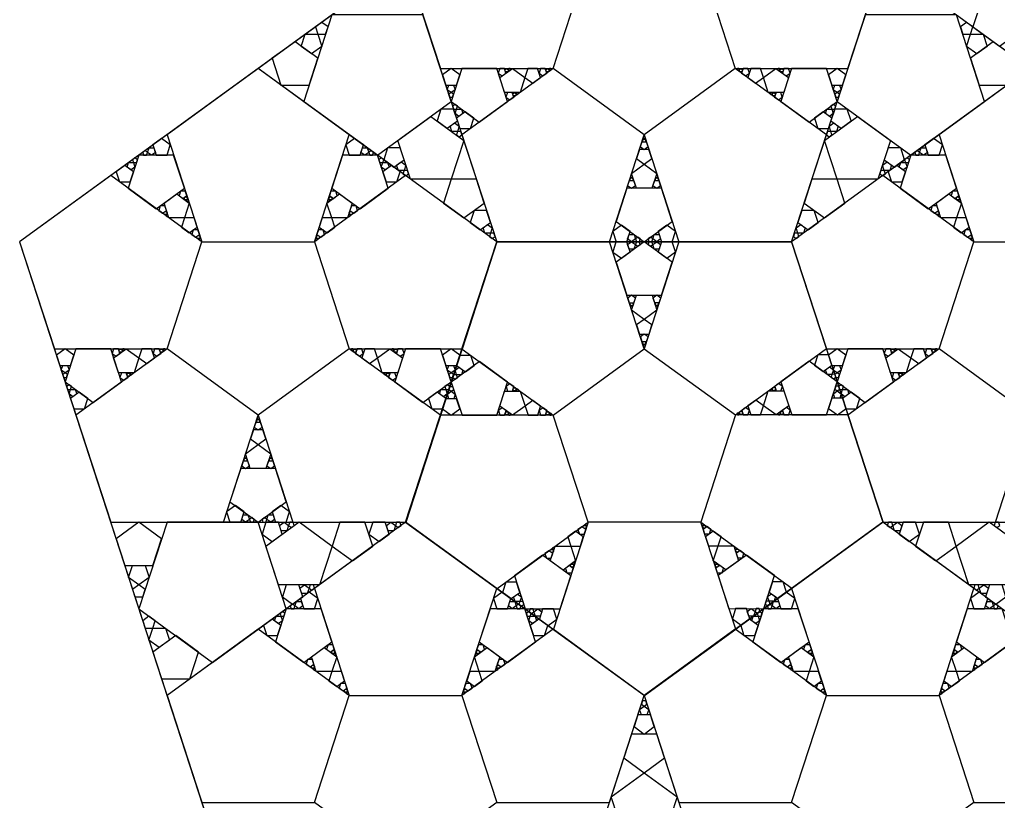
# Model space of a CAD drawing. Header units: inches. Extents: x -578 to 126, y -85 to 118.
# Drawn here: x -378.33 to -356.58, y 14.23 to 31.61 of the extents above; entities that cross this region are included whole.
import ezdxf

# ---------------------------------------------------------------- set-up
doc = ezdxf.new("R2010")
doc.units = ezdxf.units.IN
doc.header["$MEASUREMENT"] = 0
doc.layers.add('drawing', color=7, linetype='Continuous')

msp = doc.modelspace()

# ---------------------------------------------------------------- linework, layer by layer
for points in [[(-364.452, 29.048), (-366.477, 30.519), (-365.704, 32.899), (-363.201, 32.899), (-362.428, 30.519)], [(-371.004, 24.288), (-373.028, 22.817), (-375.053, 24.288), (-374.279, 26.668), (-371.777, 26.668)], [(-361.177, 26.668), (-359.152, 20.437), (-364.452, 16.587), (-369.752, 20.437), (-367.728, 26.668)], [(-357.901, 24.288), (-357.128, 26.668), (-354.626, 26.668), (-353.852, 24.288), (-355.877, 22.817)], [(-364.451, 24.29), (-362.424, 22.821), (-363.195, 20.44), (-365.698, 20.437), (-366.473, 22.817)], [(-368.501, 16.587), (-367.728, 14.207), (-369.752, 12.736), (-371.777, 14.207), (-371.004, 16.587)], [(-360.404, 16.587), (-357.901, 16.587), (-357.128, 14.207), (-359.152, 12.736), (-361.177, 14.207)]]:
    msp.add_lwpolyline(points, close=True)
at = {"layer": 'drawing'}
for points in [[(-283.222, 95.766), (-378.328, 26.668), (-342.001, -85.135), (-224.444, -85.135), (-188.117, 26.668)], [(-305.674, 26.668), (-342.001, 53.061), (-378.328, 26.668), (-364.452, -16.037), (-319.55, -16.037)], [(-305.674, 26.668), (-342.001, 53.061), (-378.328, 26.668), (-364.452, -16.037), (-319.549, -16.037)], [(-350.577, 26.668), (-364.452, 36.749), (-378.328, 26.668), (-373.028, 10.356), (-355.877, 10.356)], [(-364.452, 36.749), (-378.328, 26.668), (-373.028, 10.356), (-355.877, 10.356), (-350.577, 26.668)], [(-361.177, 26.668), (-359.152, 32.899), (-364.452, 36.749), (-369.752, 32.899), (-367.728, 26.668)], [(-361.177, 26.668), (-359.152, 32.899), (-364.452, 36.749), (-369.752, 32.899), (-367.728, 26.668)], [(-365.704, 32.899), (-367.728, 34.37), (-369.752, 32.899), (-368.979, 30.519), (-366.477, 30.519)], [(-362.428, 30.519), (-359.926, 30.519), (-359.152, 32.899), (-361.177, 34.37), (-363.201, 32.899)], [(-356.194, 32.138), (-356.924, 32.138), (-357.15, 31.444), (-356.559, 31.015), (-355.968, 31.444)], [(-369.366, 31.709), (-371.39, 31.709), (-372.016, 29.783), (-370.378, 28.593), (-368.74, 29.783)], [(-371.755, 31.444), (-371.702, 31.28), (-371.53, 31.28), (-371.476, 31.444), (-371.616, 31.545)], [(-356.889, 29.783), (-357.515, 31.709), (-359.539, 31.709), (-360.165, 29.783), (-358.527, 28.593)], [(-356.889, 29.783), (-357.515, 31.709), (-359.539, 31.709), (-360.165, 29.783), (-358.527, 28.593)], [(-357.375, 31.28), (-357.203, 31.28), (-357.149, 31.444), (-357.289, 31.545), (-357.428, 31.444)], [(-372.715, 30.746), (-372.522, 30.151), (-371.896, 30.151), (-371.703, 30.746), (-372.209, 31.114)], [(-371.983, 31.28), (-371.702, 31.28), (-371.615, 31.012), (-371.842, 30.847), (-372.07, 31.012)], [(-357.29, 31.012), (-357.203, 31.28), (-356.922, 31.28), (-356.835, 31.012), (-357.062, 30.847)], [(-357.008, 30.151), (-356.383, 30.151), (-356.189, 30.746), (-356.696, 31.114), (-357.202, 30.746)], [(-367.728, 26.668), (-373.028, 30.519), (-378.328, 26.668), (-376.304, 20.437), (-369.752, 20.437)], [(-367.728, 26.668), (-373.028, 30.519), (-378.328, 26.668), (-376.304, 20.437), (-369.752, 20.437)], [(-371.777, 26.668), (-371.004, 29.048), (-373.028, 30.519), (-375.053, 29.048), (-374.279, 26.668)], [(-368.547, 30.378), (-368.74, 30.519), (-368.934, 30.378), (-368.86, 30.151), (-368.621, 30.151)], [(-368.501, 30.519), (-368.74, 29.783), (-368.115, 29.329), (-367.489, 29.783), (-367.728, 30.519)], [(-368.501, 30.519), (-368.74, 29.783), (-368.115, 29.329), (-367.489, 29.783), (-367.728, 30.519)], [(-366.477, 30.519), (-368.501, 29.048), (-367.728, 26.668), (-365.226, 26.668), (-364.452, 29.048)], [(-367.662, 30.519), (-367.695, 30.418), (-367.609, 30.355), (-367.523, 30.418), (-367.556, 30.519)], [(-367.381, 30.52), (-367.1, 30.316), (-367.208, 29.986), (-367.555, 29.986), (-367.662, 30.316)], [(-367.508, 30.519), (-367.469, 30.491), (-367.484, 30.445), (-367.532, 30.445), (-367.547, 30.491)], [(-367.46, 30.519), (-367.469, 30.491), (-367.445, 30.474), (-367.422, 30.491), (-367.431, 30.519)], [(-367.034, 30.519), (-367.1, 30.316), (-366.928, 30.191), (-366.756, 30.316), (-366.821, 30.519)], [(-366.756, 30.519), (-366.788, 30.418), (-366.702, 30.355), (-366.616, 30.418), (-366.649, 30.519)], [(-366.601, 30.519), (-366.563, 30.491), (-366.577, 30.445), (-366.625, 30.445), (-366.64, 30.491)], [(-366.554, 30.519), (-366.563, 30.491), (-366.539, 30.474), (-366.515, 30.491), (-366.524, 30.519)], [(-364.452, 29.048), (-363.679, 26.668), (-361.177, 26.668), (-360.404, 29.048), (-362.428, 30.519)], [(-362.366, 30.474), (-362.342, 30.491), (-362.351, 30.519), (-362.38, 30.519), (-362.39, 30.491)], [(-362.327, 30.445), (-362.342, 30.491), (-362.303, 30.519), (-362.265, 30.491), (-362.279, 30.445)], [(-362.202, 30.355), (-362.116, 30.418), (-362.149, 30.519), (-362.256, 30.519), (-362.289, 30.418)], [(-361.977, 30.191), (-361.804, 30.316), (-361.87, 30.519), (-362.083, 30.519), (-362.149, 30.316)], [(-361.697, 29.986), (-361.804, 30.316), (-361.524, 30.52), (-361.243, 30.316), (-361.35, 29.986)], [(-361.459, 30.474), (-361.436, 30.491), (-361.445, 30.519), (-361.474, 30.519), (-361.483, 30.491)], [(-361.421, 30.445), (-361.436, 30.491), (-361.397, 30.519), (-361.358, 30.491), (-361.373, 30.445)], [(-360.79, 29.329), (-360.165, 29.783), (-360.404, 30.519), (-361.177, 30.519), (-361.416, 29.783)], [(-361.296, 30.355), (-361.21, 30.418), (-361.243, 30.519), (-361.349, 30.519), (-361.382, 30.418)], [(-359.152, 20.437), (-352.601, 20.437), (-350.577, 26.668), (-355.877, 30.519), (-361.177, 26.668)], [(-359.152, 20.437), (-352.601, 20.437), (-350.577, 26.668), (-355.877, 30.519), (-361.177, 26.668)], [(-359.971, 30.378), (-360.165, 30.519), (-360.358, 30.378), (-360.284, 30.151), (-360.045, 30.151)], [(-354.626, 26.668), (-353.852, 29.048), (-355.877, 30.519), (-357.901, 29.048), (-357.128, 26.668)], [(-368.653, 30.049), (-368.74, 29.986), (-368.827, 30.049), (-368.794, 30.151), (-368.687, 30.151)], [(-360.078, 30.049), (-360.165, 29.986), (-360.251, 30.049), (-360.218, 30.151), (-360.111, 30.151)], [(-368.687, 29.947), (-368.74, 29.986), (-368.794, 29.947), (-368.773, 29.885), (-368.707, 29.885)], [(-367.489, 29.986), (-367.522, 29.885), (-367.436, 29.822), (-367.35, 29.885), (-367.383, 29.986)], [(-367.335, 29.986), (-367.296, 29.958), (-367.311, 29.913), (-367.359, 29.913), (-367.373, 29.958)], [(-367.287, 29.986), (-367.296, 29.958), (-367.272, 29.941), (-367.249, 29.958), (-367.258, 29.986)], [(-361.632, 29.941), (-361.609, 29.958), (-361.618, 29.986), (-361.647, 29.986), (-361.656, 29.958)], [(-361.594, 29.913), (-361.609, 29.958), (-361.57, 29.986), (-361.531, 29.958), (-361.546, 29.913)], [(-361.469, 29.822), (-361.383, 29.885), (-361.416, 29.986), (-361.522, 29.986), (-361.555, 29.885)], [(-360.111, 29.947), (-360.165, 29.986), (-360.218, 29.947), (-360.197, 29.885), (-360.132, 29.885)], [(-368.687, 29.619), (-368.966, 29.619), (-369.052, 29.354), (-368.826, 29.19), (-368.601, 29.354)], [(-368.687, 29.619), (-368.621, 29.619), (-368.601, 29.682), (-368.654, 29.721), (-368.707, 29.682)], [(-368.654, 29.517), (-368.621, 29.619), (-368.514, 29.619), (-368.481, 29.517), (-368.568, 29.454)], [(-360.391, 29.619), (-360.284, 29.619), (-360.25, 29.517), (-360.337, 29.454), (-360.424, 29.517)], [(-360.304, 29.682), (-360.284, 29.619), (-360.218, 29.619), (-360.197, 29.682), (-360.251, 29.721)], [(-359.853, 29.354), (-359.939, 29.619), (-360.218, 29.619), (-360.304, 29.354), (-360.078, 29.19)], [(-368.456, 28.921), (-368.737, 28.057), (-369.646, 28.057), (-369.927, 28.921), (-369.191, 29.456)], [(-368.547, 29.188), (-368.308, 29.188), (-368.234, 29.416), (-368.427, 29.556), (-368.621, 29.416)], [(-360.671, 29.416), (-360.597, 29.188), (-360.358, 29.188), (-360.284, 29.416), (-360.477, 29.556)], [(-359.259, 28.057), (-360.168, 28.057), (-360.449, 28.921), (-359.713, 29.456), (-358.978, 28.921)], [(-368.562, 29.236), (-368.6, 29.116), (-368.726, 29.116), (-368.764, 29.236), (-368.663, 29.309)], [(-360.179, 29.116), (-360.304, 29.116), (-360.343, 29.236), (-360.242, 29.309), (-360.141, 29.236)], [(-375.053, 28.593), (-374.979, 28.821), (-375.172, 28.961), (-375.365, 28.821), (-375.291, 28.593)], [(-370.884, 28.961), (-371.077, 28.821), (-371.004, 28.593), (-370.765, 28.593), (-370.691, 28.821)], [(-368.524, 29.116), (-368.6, 29.116), (-368.624, 29.043), (-368.562, 28.998), (-368.5, 29.043)], [(-364.491, 28.93), (-364.452, 28.958), (-364.414, 28.93), (-364.428, 28.884), (-364.476, 28.884)], [(-364.476, 28.975), (-364.452, 28.958), (-364.429, 28.975), (-364.438, 29.003), (-364.467, 29.003)], [(-360.281, 29.043), (-360.304, 29.116), (-360.381, 29.116), (-360.405, 29.043), (-360.343, 28.998)], [(-357.901, 28.593), (-357.827, 28.821), (-358.021, 28.961), (-358.214, 28.821), (-358.14, 28.593)], [(-375.399, 28.593), (-375.485, 28.656), (-375.452, 28.758), (-375.345, 28.758), (-375.312, 28.656)], [(-370.604, 28.758), (-370.571, 28.656), (-370.658, 28.593), (-370.744, 28.656), (-370.711, 28.758)], [(-369.874, 28.757), (-370.152, 28.757), (-370.239, 28.492), (-370.013, 28.328), (-369.787, 28.492)], [(-364.625, 28.518), (-364.452, 28.392), (-364.28, 28.518), (-364.346, 28.72), (-364.559, 28.72)], [(-364.539, 28.783), (-364.452, 28.72), (-364.366, 28.783), (-364.399, 28.884), (-364.506, 28.884)], [(-358.666, 28.492), (-358.752, 28.757), (-359.031, 28.757), (-359.117, 28.492), (-358.892, 28.328)], [(-358.247, 28.593), (-358.334, 28.656), (-358.301, 28.758), (-358.194, 28.758), (-358.16, 28.656)], [(-374.905, 28.593), (-375.678, 28.593), (-375.917, 27.858), (-375.291, 27.403), (-374.666, 27.858)], [(-374.905, 28.593), (-375.678, 28.593), (-375.917, 27.858), (-375.291, 27.403), (-374.666, 27.858)], [(-375.818, 28.492), (-375.797, 28.43), (-375.731, 28.43), (-375.711, 28.492), (-375.764, 28.531)], [(-375.506, 28.593), (-375.485, 28.656), (-375.539, 28.695), (-375.592, 28.656), (-375.572, 28.593)], [(-370.139, 27.858), (-370.378, 28.593), (-371.151, 28.593), (-371.39, 27.858), (-370.765, 27.403)], [(-370.517, 28.695), (-370.571, 28.656), (-370.55, 28.593), (-370.485, 28.593), (-370.464, 28.656)], [(-370.325, 28.43), (-370.259, 28.43), (-370.239, 28.492), (-370.292, 28.531), (-370.345, 28.492)], [(-357.753, 28.593), (-358.527, 28.593), (-358.766, 27.858), (-358.14, 27.403), (-357.515, 27.858)], [(-357.753, 28.593), (-358.527, 28.593), (-358.766, 27.858), (-358.14, 27.403), (-357.515, 27.858)], [(-358.666, 28.492), (-358.646, 28.43), (-358.58, 28.43), (-358.56, 28.492), (-358.613, 28.531)], [(-358.354, 28.593), (-358.334, 28.656), (-358.387, 28.695), (-358.441, 28.656), (-358.42, 28.593)], [(-376.184, 28.226), (-376.11, 27.998), (-375.871, 27.998), (-375.798, 28.226), (-375.991, 28.366)], [(-375.905, 28.43), (-375.797, 28.43), (-375.764, 28.327), (-375.851, 28.264), (-375.938, 28.327)], [(-370.292, 28.327), (-370.259, 28.43), (-370.152, 28.43), (-370.118, 28.327), (-370.205, 28.264)], [(-370.185, 27.998), (-369.946, 27.998), (-369.872, 28.226), (-370.065, 28.366), (-370.259, 28.226)], [(-369.748, 28.373), (-369.787, 28.254), (-369.912, 28.254), (-369.951, 28.373), (-369.85, 28.447)], [(-364.733, 28.188), (-364.452, 28.392), (-364.171, 28.188), (-364.279, 27.858), (-364.626, 27.858)], [(-358.993, 28.254), (-359.118, 28.254), (-359.156, 28.373), (-359.055, 28.447), (-358.954, 28.373)], [(-359.033, 28.226), (-358.959, 27.998), (-358.72, 27.998), (-358.646, 28.226), (-358.84, 28.366)], [(-358.753, 28.43), (-358.646, 28.43), (-358.613, 28.327), (-358.699, 28.264), (-358.786, 28.327)], [(-374.279, 26.668), (-376.304, 28.139), (-378.328, 26.668), (-377.555, 24.288), (-375.053, 24.288)], [(-371.004, 24.288), (-368.501, 24.288), (-367.728, 26.668), (-369.752, 28.139), (-371.777, 26.668)], [(-369.71, 28.254), (-369.787, 28.254), (-369.811, 28.181), (-369.749, 28.136), (-369.686, 28.181)], [(-368.179, 28.057), (-368.737, 28.057), (-368.909, 27.526), (-368.458, 27.198), (-368.007, 27.526)], [(-364.771, 28.067), (-364.733, 28.095), (-364.694, 28.067), (-364.709, 28.022), (-364.756, 28.022)], [(-364.756, 28.113), (-364.733, 28.095), (-364.709, 28.113), (-364.718, 28.141), (-364.747, 28.141)], [(-364.211, 28.067), (-364.172, 28.095), (-364.134, 28.067), (-364.148, 28.022), (-364.196, 28.022)], [(-364.196, 28.113), (-364.172, 28.095), (-364.149, 28.113), (-364.158, 28.141), (-364.187, 28.141)], [(-357.128, 26.668), (-359.152, 28.139), (-361.177, 26.668), (-360.404, 24.288), (-357.901, 24.288)], [(-359.996, 27.526), (-360.168, 28.057), (-360.726, 28.057), (-360.898, 27.526), (-360.447, 27.198)], [(-359.094, 28.181), (-359.118, 28.254), (-359.195, 28.254), (-359.218, 28.181), (-359.156, 28.136)], [(-365.078, 27.123), (-364.452, 26.668), (-363.827, 27.123), (-364.066, 27.858), (-364.839, 27.858)], [(-365.078, 27.123), (-364.452, 26.668), (-363.827, 27.123), (-364.066, 27.858), (-364.839, 27.858)], [(-364.819, 27.921), (-364.733, 27.858), (-364.646, 27.921), (-364.679, 28.022), (-364.786, 28.022)], [(-364.258, 27.921), (-364.172, 27.858), (-364.086, 27.921), (-364.119, 28.022), (-364.225, 28.022)], [(-374.557, 27.529), (-374.665, 27.198), (-375.012, 27.198), (-375.119, 27.529), (-374.838, 27.733)], [(-374.646, 27.795), (-374.752, 27.795), (-374.785, 27.694), (-374.699, 27.632), (-374.613, 27.694)], [(-374.598, 27.649), (-374.612, 27.603), (-374.66, 27.603), (-374.675, 27.649), (-374.636, 27.677)], [(-371.044, 27.198), (-371.392, 27.198), (-371.499, 27.529), (-371.218, 27.733), (-370.937, 27.529)], [(-371.396, 27.603), (-371.444, 27.603), (-371.458, 27.649), (-371.42, 27.677), (-371.381, 27.649)], [(-371.271, 27.694), (-371.304, 27.795), (-371.411, 27.795), (-371.444, 27.694), (-371.357, 27.632)], [(-357.406, 27.529), (-357.513, 27.198), (-357.86, 27.198), (-357.968, 27.529), (-357.687, 27.733)], [(-357.494, 27.795), (-357.601, 27.795), (-357.634, 27.694), (-357.547, 27.632), (-357.461, 27.694)], [(-357.446, 27.649), (-357.461, 27.603), (-357.509, 27.603), (-357.524, 27.649), (-357.485, 27.677)], [(-375.099, 27.466), (-375.205, 27.466), (-375.238, 27.365), (-375.152, 27.302), (-375.066, 27.365)], [(-374.583, 27.603), (-374.612, 27.603), (-374.622, 27.575), (-374.598, 27.558), (-374.574, 27.575)], [(-371.435, 27.575), (-371.444, 27.603), (-371.473, 27.603), (-371.482, 27.575), (-371.458, 27.558)], [(-370.818, 27.365), (-370.851, 27.466), (-370.957, 27.466), (-370.99, 27.365), (-370.904, 27.302)], [(-357.947, 27.466), (-358.054, 27.466), (-358.087, 27.365), (-358.001, 27.302), (-357.915, 27.365)], [(-357.432, 27.603), (-357.461, 27.603), (-357.47, 27.575), (-357.446, 27.558), (-357.423, 27.575)], [(-375.051, 27.319), (-375.066, 27.274), (-375.114, 27.274), (-375.128, 27.319), (-375.09, 27.348)], [(-375.036, 27.274), (-375.066, 27.274), (-375.075, 27.246), (-375.051, 27.229), (-375.027, 27.246)], [(-374.452, 27.198), (-374.665, 27.198), (-374.73, 26.996), (-374.558, 26.871), (-374.386, 26.996)], [(-371.326, 26.996), (-371.392, 27.198), (-371.605, 27.198), (-371.67, 26.996), (-371.498, 26.871)], [(-370.981, 27.246), (-370.99, 27.274), (-371.02, 27.274), (-371.029, 27.246), (-371.005, 27.229)], [(-370.943, 27.274), (-370.99, 27.274), (-371.005, 27.319), (-370.967, 27.348), (-370.928, 27.319)], [(-367.954, 27.362), (-368.232, 27.362), (-368.318, 27.097), (-368.093, 26.933), (-367.867, 27.097)], [(-360.586, 27.097), (-360.673, 27.362), (-360.951, 27.362), (-361.037, 27.097), (-360.812, 26.933)], [(-357.9, 27.319), (-357.914, 27.274), (-357.962, 27.274), (-357.977, 27.319), (-357.938, 27.348)], [(-357.885, 27.274), (-357.914, 27.274), (-357.923, 27.246), (-357.9, 27.229), (-357.876, 27.246)], [(-357.3, 27.198), (-357.513, 27.198), (-357.579, 26.996), (-357.407, 26.871), (-357.234, 26.996)], [(-367.828, 26.978), (-367.867, 26.859), (-367.992, 26.859), (-368.031, 26.978), (-367.93, 27.052)], [(-364.958, 27.036), (-365.152, 26.895), (-365.078, 26.668), (-364.839, 26.668), (-364.765, 26.895)], [(-363.827, 26.668), (-363.753, 26.895), (-363.946, 27.036), (-364.14, 26.895), (-364.066, 26.668)], [(-360.913, 26.859), (-361.038, 26.859), (-361.077, 26.978), (-360.975, 27.052), (-360.874, 26.978)], [(-374.365, 26.933), (-374.472, 26.933), (-374.505, 26.832), (-374.419, 26.769), (-374.332, 26.832)], [(-374.318, 26.787), (-374.332, 26.741), (-374.38, 26.741), (-374.395, 26.787), (-374.356, 26.815)], [(-371.676, 26.741), (-371.724, 26.741), (-371.739, 26.787), (-371.7, 26.815), (-371.661, 26.787)], [(-371.551, 26.832), (-371.584, 26.933), (-371.691, 26.933), (-371.724, 26.832), (-371.638, 26.769)], [(-367.79, 26.859), (-367.867, 26.859), (-367.891, 26.786), (-367.829, 26.741), (-367.766, 26.786)], [(-364.678, 26.833), (-364.645, 26.731), (-364.732, 26.668), (-364.819, 26.731), (-364.786, 26.833)], [(-364.592, 26.769), (-364.645, 26.731), (-364.625, 26.668), (-364.559, 26.668), (-364.539, 26.731)], [(-364.28, 26.668), (-364.26, 26.731), (-364.313, 26.769), (-364.366, 26.731), (-364.346, 26.668)], [(-364.173, 26.668), (-364.26, 26.731), (-364.227, 26.833), (-364.119, 26.833), (-364.086, 26.731)], [(-361.014, 26.786), (-361.038, 26.859), (-361.115, 26.859), (-361.138, 26.786), (-361.076, 26.741)], [(-357.214, 26.933), (-357.32, 26.933), (-357.353, 26.832), (-357.267, 26.769), (-357.181, 26.832)], [(-357.166, 26.787), (-357.181, 26.741), (-357.229, 26.741), (-357.244, 26.787), (-357.205, 26.815)], [(-374.303, 26.741), (-374.332, 26.741), (-374.341, 26.713), (-374.318, 26.696), (-374.294, 26.713)], [(-371.715, 26.713), (-371.724, 26.741), (-371.753, 26.741), (-371.762, 26.713), (-371.739, 26.696)], [(-367.729, 26.666), (-369.746, 20.433), (-364.442, 16.588), (-359.146, 20.444), (-361.177, 26.673)], [(-364.451, 24.29), (-365.226, 26.669), (-367.729, 26.666), (-368.499, 24.285), (-366.473, 22.817)], [(-365.079, 26.669), (-365.152, 26.441), (-364.959, 26.301), (-364.766, 26.442), (-364.84, 26.669)], [(-363.827, 26.216), (-364.453, 26.669), (-365.078, 26.214), (-364.838, 25.479), (-364.065, 25.48)], [(-363.827, 26.216), (-364.453, 26.669), (-365.078, 26.214), (-364.838, 25.479), (-364.065, 25.48)], [(-364.733, 26.67), (-364.646, 26.607), (-364.679, 26.505), (-364.786, 26.504), (-364.819, 26.606)], [(-364.625, 26.669), (-364.646, 26.607), (-364.592, 26.568), (-364.539, 26.607), (-364.56, 26.669)], [(-362.424, 22.821), (-360.402, 24.294), (-361.177, 26.673), (-363.68, 26.67), (-364.451, 24.29)], [(-364.314, 26.568), (-364.26, 26.607), (-364.281, 26.67), (-364.347, 26.67), (-364.367, 26.607)], [(-364.227, 26.505), (-364.26, 26.607), (-364.174, 26.67), (-364.087, 26.607), (-364.12, 26.505)], [(-363.947, 26.302), (-363.753, 26.443), (-363.827, 26.67), (-364.066, 26.67), (-364.14, 26.442)], [(-357.152, 26.741), (-357.181, 26.741), (-357.19, 26.713), (-357.166, 26.696), (-357.143, 26.713)], [(-364.646, 25.417), (-364.732, 25.479), (-364.818, 25.416), (-364.785, 25.315), (-364.679, 25.315)], [(-364.17, 25.15), (-364.451, 24.945), (-364.732, 25.149), (-364.625, 25.479), (-364.278, 25.48)], [(-364.085, 25.417), (-364.172, 25.48), (-364.258, 25.417), (-364.225, 25.316), (-364.118, 25.316)], [(-364.693, 25.27), (-364.732, 25.242), (-364.77, 25.27), (-364.756, 25.315), (-364.708, 25.315)], [(-364.708, 25.224), (-364.732, 25.242), (-364.755, 25.224), (-364.746, 25.197), (-364.717, 25.197)], [(-364.133, 25.27), (-364.171, 25.242), (-364.21, 25.27), (-364.195, 25.316), (-364.148, 25.316)], [(-364.148, 25.225), (-364.171, 25.242), (-364.195, 25.225), (-364.186, 25.197), (-364.157, 25.197)], [(-364.279, 24.82), (-364.451, 24.945), (-364.623, 24.82), (-364.557, 24.617), (-364.344, 24.617)], [(-364.365, 24.555), (-364.451, 24.617), (-364.537, 24.555), (-364.504, 24.453), (-364.397, 24.453)], [(-364.412, 24.408), (-364.451, 24.38), (-364.489, 24.408), (-364.475, 24.453), (-364.427, 24.453)], [(-364.427, 24.363), (-364.451, 24.38), (-364.474, 24.363), (-364.465, 24.335), (-364.436, 24.335)], [(-377.123, 24.148), (-377.316, 24.288), (-377.509, 24.148), (-377.435, 23.92), (-377.196, 23.92)], [(-377.077, 24.288), (-377.316, 23.553), (-376.69, 23.098), (-376.065, 23.553), (-376.304, 24.288)], [(-377.077, 24.288), (-377.316, 23.553), (-376.69, 23.098), (-376.065, 23.553), (-376.304, 24.288)], [(-375.053, 24.288), (-377.077, 22.817), (-376.304, 20.437), (-373.801, 20.437), (-373.028, 22.817)], [(-376.238, 24.288), (-376.271, 24.187), (-376.185, 24.124), (-376.098, 24.187), (-376.131, 24.288)], [(-375.957, 24.29), (-375.676, 24.086), (-375.783, 23.755), (-376.131, 23.755), (-376.238, 24.086)], [(-376.084, 24.288), (-376.045, 24.26), (-376.06, 24.215), (-376.108, 24.215), (-376.122, 24.26)], [(-376.036, 24.288), (-376.045, 24.26), (-376.021, 24.243), (-375.997, 24.26), (-376.007, 24.288)], [(-375.61, 24.288), (-375.676, 24.086), (-375.504, 23.96), (-375.331, 24.086), (-375.397, 24.288)], [(-375.331, 24.288), (-375.364, 24.187), (-375.278, 24.124), (-375.192, 24.187), (-375.225, 24.288)], [(-375.177, 24.288), (-375.138, 24.26), (-375.153, 24.215), (-375.201, 24.215), (-375.216, 24.26)], [(-375.129, 24.288), (-375.138, 24.26), (-375.115, 24.243), (-375.091, 24.26), (-375.1, 24.288)], [(-373.028, 22.817), (-372.255, 20.437), (-369.752, 20.437), (-368.979, 22.817), (-371.004, 24.288)], [(-370.942, 24.243), (-370.918, 24.26), (-370.927, 24.288), (-370.956, 24.288), (-370.965, 24.26)], [(-370.903, 24.215), (-370.918, 24.26), (-370.879, 24.288), (-370.84, 24.26), (-370.855, 24.215)], [(-370.778, 24.124), (-370.692, 24.187), (-370.725, 24.288), (-370.831, 24.288), (-370.864, 24.187)], [(-370.553, 23.96), (-370.38, 24.086), (-370.446, 24.288), (-370.659, 24.288), (-370.725, 24.086)], [(-370.273, 23.755), (-370.38, 24.086), (-370.099, 24.29), (-369.818, 24.086), (-369.926, 23.755)], [(-370.035, 24.243), (-370.011, 24.26), (-370.02, 24.288), (-370.05, 24.288), (-370.059, 24.26)], [(-369.996, 24.215), (-370.011, 24.26), (-369.973, 24.288), (-369.934, 24.26), (-369.949, 24.215)], [(-369.366, 23.098), (-368.74, 23.553), (-368.979, 24.288), (-369.752, 24.288), (-369.991, 23.553)], [(-369.366, 23.098), (-368.74, 23.553), (-368.979, 24.288), (-369.752, 24.288), (-369.991, 23.553)], [(-369.872, 24.124), (-369.785, 24.187), (-369.818, 24.288), (-369.925, 24.288), (-369.958, 24.187)], [(-368.547, 24.148), (-368.74, 24.288), (-368.934, 24.148), (-368.86, 23.92), (-368.621, 23.92)], [(-368.232, 23.918), (-368.306, 24.145), (-368.545, 24.145), (-368.619, 23.917), (-368.425, 23.777)], [(-360.356, 24.153), (-360.595, 24.153), (-360.668, 23.926), (-360.475, 23.786), (-360.282, 23.926)], [(-359.971, 24.148), (-360.165, 24.288), (-360.358, 24.148), (-360.284, 23.92), (-360.045, 23.92)], [(-359.926, 24.288), (-360.165, 23.553), (-359.539, 23.098), (-358.913, 23.553), (-359.152, 24.288)], [(-359.926, 24.288), (-360.165, 23.553), (-359.539, 23.098), (-358.913, 23.553), (-359.152, 24.288)], [(-357.901, 24.288), (-359.926, 22.817), (-359.152, 20.437), (-356.65, 20.437), (-355.877, 22.817)], [(-359.087, 24.288), (-359.119, 24.187), (-359.033, 24.124), (-358.947, 24.187), (-358.98, 24.288)], [(-358.806, 24.29), (-358.525, 24.086), (-358.632, 23.755), (-358.979, 23.755), (-359.087, 24.086)], [(-358.932, 24.288), (-358.894, 24.26), (-358.908, 24.215), (-358.956, 24.215), (-358.971, 24.26)], [(-358.884, 24.288), (-358.894, 24.26), (-358.87, 24.243), (-358.846, 24.26), (-358.855, 24.288)], [(-358.459, 24.288), (-358.525, 24.086), (-358.352, 23.96), (-358.18, 24.086), (-358.246, 24.288)], [(-358.18, 24.288), (-358.213, 24.187), (-358.127, 24.124), (-358.041, 24.187), (-358.073, 24.288)], [(-358.026, 24.288), (-357.987, 24.26), (-358.002, 24.215), (-358.05, 24.215), (-358.064, 24.26)], [(-357.978, 24.288), (-357.987, 24.26), (-357.963, 24.243), (-357.94, 24.26), (-357.949, 24.288)], [(-368.112, 24.005), (-368.738, 23.55), (-368.498, 22.814), (-367.725, 22.815), (-367.486, 23.551)], [(-360.4, 22.823), (-360.162, 23.559), (-360.788, 24.013), (-361.413, 23.557), (-361.173, 22.822)], [(-360.4, 22.823), (-360.162, 23.559), (-360.788, 24.013), (-361.413, 23.557), (-361.173, 22.822)], [(-377.229, 23.818), (-377.316, 23.755), (-377.403, 23.818), (-377.37, 23.92), (-377.262, 23.92)], [(-377.263, 23.717), (-377.316, 23.755), (-377.369, 23.717), (-377.349, 23.654), (-377.283, 23.654)], [(-376.065, 23.755), (-376.098, 23.654), (-376.012, 23.591), (-375.925, 23.654), (-375.958, 23.755)], [(-375.91, 23.756), (-375.872, 23.727), (-375.887, 23.682), (-375.934, 23.682), (-375.949, 23.727)], [(-375.863, 23.755), (-375.872, 23.727), (-375.848, 23.71), (-375.824, 23.727), (-375.833, 23.755)], [(-370.208, 23.71), (-370.184, 23.727), (-370.193, 23.755), (-370.223, 23.755), (-370.232, 23.727)], [(-370.17, 23.682), (-370.184, 23.727), (-370.146, 23.756), (-370.107, 23.727), (-370.122, 23.682)], [(-370.045, 23.591), (-369.958, 23.654), (-369.991, 23.755), (-370.098, 23.755), (-370.131, 23.654)], [(-368.653, 23.818), (-368.74, 23.755), (-368.827, 23.818), (-368.794, 23.92), (-368.687, 23.92)], [(-368.687, 23.717), (-368.74, 23.755), (-368.793, 23.717), (-368.773, 23.654), (-368.707, 23.654)], [(-368.598, 23.651), (-368.619, 23.714), (-368.685, 23.713), (-368.705, 23.651), (-368.652, 23.612)], [(-368.511, 23.714), (-368.619, 23.714), (-368.652, 23.816), (-368.565, 23.879), (-368.478, 23.816)], [(-360.248, 23.825), (-360.281, 23.722), (-360.388, 23.722), (-360.422, 23.824), (-360.335, 23.888)], [(-360.215, 23.723), (-360.281, 23.722), (-360.301, 23.66), (-360.248, 23.621), (-360.195, 23.66)], [(-360.078, 23.818), (-360.165, 23.755), (-360.251, 23.818), (-360.218, 23.92), (-360.111, 23.92)], [(-360.111, 23.717), (-360.165, 23.755), (-360.218, 23.717), (-360.197, 23.654), (-360.132, 23.654)], [(-358.913, 23.755), (-358.946, 23.654), (-358.86, 23.591), (-358.774, 23.654), (-358.807, 23.755)], [(-358.759, 23.756), (-358.72, 23.727), (-358.735, 23.682), (-358.783, 23.682), (-358.798, 23.727)], [(-358.711, 23.755), (-358.72, 23.727), (-358.697, 23.71), (-358.673, 23.727), (-358.682, 23.755)], [(-377.263, 23.389), (-377.197, 23.389), (-377.177, 23.451), (-377.23, 23.49), (-377.283, 23.451)], [(-368.88, 23.451), (-368.859, 23.389), (-368.793, 23.389), (-368.773, 23.451), (-368.826, 23.49)], [(-367.433, 23.512), (-367.519, 23.45), (-367.486, 23.348), (-367.38, 23.348), (-367.347, 23.45)], [(-361.413, 23.355), (-361.38, 23.456), (-361.466, 23.519), (-361.552, 23.456), (-361.519, 23.355)], [(-360.111, 23.389), (-360.045, 23.389), (-360.025, 23.451), (-360.078, 23.49), (-360.132, 23.451)], [(-377.23, 23.287), (-377.197, 23.389), (-377.09, 23.389), (-377.056, 23.287), (-377.143, 23.224)], [(-377.123, 22.958), (-376.884, 22.958), (-376.81, 23.185), (-377.003, 23.326), (-377.196, 23.185)], [(-369.246, 23.185), (-369.172, 22.958), (-368.934, 22.958), (-368.86, 23.185), (-369.053, 23.326)], [(-368.967, 23.389), (-368.859, 23.389), (-368.826, 23.287), (-368.913, 23.224), (-369, 23.287)], [(-368.824, 23.284), (-368.737, 23.347), (-368.65, 23.284), (-368.684, 23.182), (-368.791, 23.182)], [(-368.791, 23.386), (-368.737, 23.347), (-368.684, 23.386), (-368.705, 23.448), (-368.77, 23.448)], [(-367.205, 23.349), (-367.097, 23.018), (-367.378, 22.814), (-367.659, 23.018), (-367.552, 23.348)], [(-367.308, 23.422), (-367.293, 23.376), (-367.332, 23.348), (-367.371, 23.376), (-367.356, 23.422)], [(-367.27, 23.394), (-367.293, 23.376), (-367.284, 23.349), (-367.255, 23.349), (-367.246, 23.376)], [(-361.52, 22.82), (-361.801, 23.024), (-361.694, 23.354), (-361.347, 23.355), (-361.239, 23.025)], [(-361.615, 23.355), (-361.606, 23.382), (-361.63, 23.4), (-361.653, 23.382), (-361.644, 23.355)], [(-361.567, 23.354), (-361.606, 23.382), (-361.591, 23.428), (-361.543, 23.428), (-361.528, 23.383)], [(-360.248, 23.293), (-360.162, 23.356), (-360.075, 23.293), (-360.108, 23.191), (-360.215, 23.191)], [(-360.215, 23.395), (-360.162, 23.356), (-360.108, 23.395), (-360.129, 23.457), (-360.195, 23.457)], [(-360.079, 23.287), (-360.045, 23.389), (-359.938, 23.389), (-359.905, 23.287), (-359.992, 23.224)], [(-359.971, 22.958), (-359.732, 22.958), (-359.658, 23.185), (-359.852, 23.326), (-360.045, 23.185)], [(-368.93, 22.954), (-368.737, 22.814), (-368.544, 22.955), (-368.618, 23.182), (-368.857, 23.182)], [(-366.925, 23.144), (-367.097, 23.018), (-367.031, 22.816), (-366.818, 22.816), (-366.752, 23.019)], [(-361.867, 22.821), (-361.801, 23.024), (-361.974, 23.149), (-362.146, 23.024), (-362.08, 22.821)], [(-360.355, 22.964), (-360.161, 22.823), (-359.968, 22.964), (-360.042, 23.191), (-360.281, 23.191)], [(-367.606, 22.979), (-367.692, 22.917), (-367.659, 22.815), (-367.552, 22.815), (-367.519, 22.917)], [(-367.481, 22.889), (-367.466, 22.843), (-367.504, 22.815), (-367.543, 22.843), (-367.528, 22.889)], [(-367.442, 22.861), (-367.466, 22.843), (-367.457, 22.815), (-367.427, 22.815), (-367.418, 22.843)], [(-366.699, 22.98), (-366.785, 22.917), (-366.752, 22.816), (-366.646, 22.816), (-366.613, 22.918)], [(-366.574, 22.89), (-366.559, 22.844), (-366.598, 22.816), (-366.637, 22.844), (-366.622, 22.89)], [(-366.536, 22.862), (-366.559, 22.844), (-366.55, 22.816), (-366.521, 22.816), (-366.512, 22.844)], [(-362.348, 22.821), (-362.339, 22.849), (-362.362, 22.866), (-362.386, 22.849), (-362.377, 22.821)], [(-362.3, 22.821), (-362.339, 22.849), (-362.324, 22.894), (-362.276, 22.894), (-362.261, 22.849)], [(-362.146, 22.821), (-362.113, 22.922), (-362.199, 22.985), (-362.285, 22.922), (-362.252, 22.821)], [(-361.441, 22.822), (-361.432, 22.85), (-361.456, 22.867), (-361.48, 22.85), (-361.471, 22.822)], [(-361.393, 22.822), (-361.432, 22.85), (-361.417, 22.895), (-361.37, 22.895), (-361.355, 22.85)], [(-361.239, 22.822), (-361.206, 22.923), (-361.293, 22.986), (-361.379, 22.923), (-361.346, 22.822)], [(-373.114, 22.552), (-373.028, 22.49), (-372.942, 22.552), (-372.975, 22.653), (-373.081, 22.653)], [(-373.067, 22.699), (-373.028, 22.727), (-372.989, 22.699), (-373.004, 22.653), (-373.052, 22.653)], [(-373.052, 22.744), (-373.028, 22.727), (-373.004, 22.744), (-373.013, 22.772), (-373.043, 22.772)], [(-366.473, 22.817), (-368.976, 22.814), (-369.746, 20.433), (-367.72, 18.964), (-365.698, 20.437)], [(-363.195, 20.44), (-361.169, 18.971), (-359.146, 20.444), (-359.922, 22.824), (-362.424, 22.821)], [(-373.2, 22.287), (-373.028, 22.162), (-372.856, 22.287), (-372.922, 22.49), (-373.135, 22.49)], [(-373.309, 21.958), (-373.028, 22.162), (-372.747, 21.958), (-372.854, 21.627), (-373.202, 21.627)], [(-373.394, 21.69), (-373.308, 21.627), (-373.222, 21.69), (-373.255, 21.791), (-373.361, 21.791)], [(-373.347, 21.837), (-373.308, 21.865), (-373.27, 21.837), (-373.284, 21.791), (-373.332, 21.791)], [(-373.332, 21.882), (-373.308, 21.865), (-373.284, 21.882), (-373.294, 21.91), (-373.323, 21.91)], [(-372.834, 21.69), (-372.748, 21.627), (-372.662, 21.69), (-372.695, 21.791), (-372.801, 21.791)], [(-372.787, 21.837), (-372.748, 21.865), (-372.709, 21.837), (-372.724, 21.791), (-372.772, 21.791)], [(-372.772, 21.882), (-372.748, 21.865), (-372.724, 21.882), (-372.733, 21.91), (-372.763, 21.91)], [(-373.654, 20.892), (-373.028, 20.437), (-372.403, 20.892), (-372.641, 21.627), (-373.415, 21.627)], [(-373.654, 20.892), (-373.028, 20.437), (-372.403, 20.892), (-372.641, 21.627), (-373.415, 21.627)], [(-373.534, 20.805), (-373.728, 20.665), (-373.654, 20.437), (-373.415, 20.437), (-373.341, 20.665)], [(-372.403, 20.437), (-372.329, 20.665), (-372.522, 20.805), (-372.715, 20.665), (-372.641, 20.437)], [(-373.254, 20.602), (-373.221, 20.5), (-373.308, 20.437), (-373.394, 20.5), (-373.361, 20.602)], [(-373.167, 20.539), (-373.221, 20.5), (-373.2, 20.437), (-373.135, 20.437), (-373.114, 20.5)], [(-372.856, 20.437), (-372.835, 20.5), (-372.889, 20.539), (-372.942, 20.5), (-372.922, 20.437)], [(-372.12, 20.442), (-371.385, 19.907), (-371.666, 19.042), (-372.575, 19.042), (-372.856, 19.907)], [(-372.749, 20.437), (-372.835, 20.5), (-372.802, 20.602), (-372.695, 20.602), (-372.662, 20.5)], [(-357.239, 19.042), (-357.52, 19.907), (-356.785, 20.442), (-356.049, 19.907), (-356.33, 19.042)], [(-375.172, 20.07), (-375.678, 20.437), (-376.184, 20.07), (-375.991, 19.475), (-375.365, 19.475)], [(-375.053, 20.437), (-375.678, 18.512), (-374.04, 17.322), (-372.403, 18.512), (-373.028, 20.437)], [(-375.053, 20.437), (-375.678, 18.512), (-374.04, 17.322), (-372.403, 18.512), (-373.028, 20.437)], [(-369.752, 20.437), (-375.053, 16.587), (-373.028, 10.356), (-366.477, 10.356), (-364.452, 16.587)], [(-369.752, 20.437), (-375.053, 16.587), (-373.028, 10.356), (-366.477, 10.356), (-364.452, 16.587)], [(-372.856, 20.437), (-372.942, 20.172), (-372.716, 20.008), (-372.491, 20.172), (-372.577, 20.437)], [(-372.452, 20.438), (-372.351, 20.364), (-372.389, 20.245), (-372.515, 20.245), (-372.553, 20.364)], [(-372.327, 20.437), (-372.351, 20.364), (-372.288, 20.319), (-372.226, 20.364), (-372.25, 20.437)], [(-368.501, 16.587), (-367.728, 18.967), (-369.752, 20.437), (-371.777, 18.967), (-371.004, 16.587)], [(-371.212, 20.438), (-371.385, 19.907), (-370.933, 19.579), (-370.482, 19.907), (-370.655, 20.438)], [(-370.482, 20.437), (-370.568, 20.172), (-370.343, 20.009), (-370.117, 20.172), (-370.203, 20.437)], [(-370.078, 20.438), (-369.977, 20.364), (-370.016, 20.245), (-370.141, 20.245), (-370.18, 20.364)], [(-369.953, 20.437), (-369.977, 20.364), (-369.915, 20.319), (-369.853, 20.364), (-369.877, 20.437)], [(-365.698, 20.437), (-366.468, 18.057), (-364.442, 16.588), (-362.419, 18.061), (-363.195, 20.44)], [(-366.148, 20.109), (-366.082, 19.907), (-365.869, 19.907), (-365.804, 20.11), (-365.976, 20.235)], [(-365.923, 20.273), (-365.89, 20.172), (-365.783, 20.172), (-365.751, 20.274), (-365.837, 20.336)], [(-365.798, 20.364), (-365.751, 20.364), (-365.736, 20.319), (-365.774, 20.291), (-365.813, 20.319)], [(-365.76, 20.392), (-365.751, 20.364), (-365.721, 20.364), (-365.712, 20.392), (-365.736, 20.41)], [(-364.452, 16.587), (-362.428, 10.356), (-355.877, 10.356), (-353.852, 16.587), (-359.152, 20.437)], [(-364.452, 16.587), (-362.428, 10.356), (-355.877, 10.356), (-353.852, 16.587), (-359.152, 20.437)], [(-363.171, 20.367), (-363.142, 20.367), (-363.133, 20.395), (-363.157, 20.412), (-363.181, 20.395)], [(-363.157, 20.322), (-363.142, 20.367), (-363.094, 20.367), (-363.079, 20.322), (-363.118, 20.294)], [(-363.109, 20.175), (-363.002, 20.175), (-362.97, 20.277), (-363.056, 20.339), (-363.142, 20.276)], [(-363.022, 19.91), (-362.809, 19.91), (-362.744, 20.113), (-362.916, 20.238), (-363.088, 20.113)], [(-357.901, 16.587), (-357.128, 18.967), (-359.152, 20.437), (-361.177, 18.967), (-360.404, 16.587)], [(-358.99, 20.319), (-358.928, 20.364), (-358.951, 20.437), (-359.028, 20.437), (-359.052, 20.364)], [(-358.889, 20.245), (-358.928, 20.364), (-358.826, 20.438), (-358.725, 20.364), (-358.764, 20.245)], [(-358.562, 20.009), (-358.336, 20.172), (-358.423, 20.437), (-358.701, 20.437), (-358.787, 20.172)], [(-357.971, 19.579), (-357.52, 19.907), (-357.692, 20.438), (-358.25, 20.438), (-358.423, 19.907)], [(-356.616, 20.319), (-356.554, 20.364), (-356.578, 20.437), (-356.655, 20.437), (-356.678, 20.364)], [(-366.656, 19.74), (-366.623, 19.638), (-366.516, 19.639), (-366.483, 19.74), (-366.57, 19.802)], [(-366.531, 19.831), (-366.483, 19.831), (-366.469, 19.785), (-366.507, 19.757), (-366.546, 19.785)], [(-366.43, 19.906), (-366.082, 19.907), (-365.975, 19.577), (-366.255, 19.372), (-366.537, 19.576)], [(-366.493, 19.859), (-366.483, 19.831), (-366.454, 19.831), (-366.445, 19.859), (-366.469, 19.876)], [(-362.916, 19.58), (-362.809, 19.91), (-362.462, 19.911), (-362.354, 19.58), (-362.635, 19.376)], [(-362.437, 19.835), (-362.408, 19.835), (-362.399, 19.863), (-362.423, 19.88), (-362.447, 19.863)], [(-362.423, 19.79), (-362.408, 19.835), (-362.36, 19.835), (-362.345, 19.79), (-362.384, 19.762)], [(-362.375, 19.643), (-362.268, 19.643), (-362.236, 19.744), (-362.322, 19.807), (-362.408, 19.744)], [(-367.334, 19.246), (-367.094, 18.511), (-366.321, 18.511), (-366.083, 19.247), (-366.709, 19.701)], [(-367.334, 19.246), (-367.094, 18.511), (-366.321, 18.511), (-366.083, 19.247), (-366.709, 19.701)], [(-362.568, 18.515), (-361.794, 18.516), (-361.556, 19.252), (-362.182, 19.706), (-362.807, 19.251)], [(-362.568, 18.515), (-361.794, 18.516), (-361.556, 19.252), (-362.182, 19.706), (-362.807, 19.251)], [(-375.451, 19.208), (-375.678, 19.042), (-375.905, 19.208), (-375.819, 19.475), (-375.538, 19.475)], [(-366.202, 19.411), (-366.169, 19.31), (-366.063, 19.31), (-366.03, 19.411), (-366.116, 19.474)], [(-366.078, 19.502), (-366.03, 19.502), (-366.015, 19.456), (-366.054, 19.428), (-366.092, 19.456)], [(-366.039, 19.53), (-366.03, 19.502), (-366, 19.502), (-365.991, 19.53), (-366.015, 19.547)], [(-362.89, 19.505), (-362.861, 19.505), (-362.852, 19.533), (-362.876, 19.55), (-362.899, 19.533)], [(-362.876, 19.46), (-362.861, 19.505), (-362.813, 19.505), (-362.798, 19.46), (-362.837, 19.432)], [(-362.828, 19.313), (-362.721, 19.313), (-362.688, 19.415), (-362.775, 19.477), (-362.861, 19.414)], [(-375.539, 18.941), (-375.678, 19.042), (-375.818, 18.941), (-375.764, 18.777), (-375.592, 18.777)], [(-372.403, 19.042), (-372.489, 18.777), (-372.263, 18.613), (-372.038, 18.777), (-372.124, 19.042)], [(-371.999, 19.043), (-371.897, 18.969), (-371.936, 18.85), (-372.061, 18.85), (-372.1, 18.969)], [(-371.874, 19.042), (-371.897, 18.969), (-371.835, 18.924), (-371.773, 18.969), (-371.797, 19.042)], [(-367.288, 19.105), (-367.527, 19.105), (-367.601, 18.878), (-367.407, 18.738), (-367.214, 18.878)], [(-361.289, 18.885), (-361.363, 19.112), (-361.602, 19.111), (-361.675, 18.884), (-361.482, 18.744)], [(-357.07, 18.924), (-357.007, 18.969), (-357.031, 19.042), (-357.108, 19.042), (-357.132, 18.969)], [(-356.969, 18.85), (-357.007, 18.969), (-356.906, 19.043), (-356.805, 18.969), (-356.844, 18.85)], [(-356.642, 18.613), (-356.416, 18.777), (-356.502, 19.042), (-356.781, 19.042), (-356.867, 18.777)], [(-371.777, 18.512), (-371.703, 18.739), (-371.896, 18.88), (-372.09, 18.739), (-372.016, 18.512)], [(-367.609, 18.88), (-367.802, 18.739), (-367.728, 18.512), (-367.489, 18.512), (-367.415, 18.739)], [(-367.181, 18.776), (-367.214, 18.674), (-367.321, 18.674), (-367.354, 18.776), (-367.267, 18.839)], [(-361.568, 18.68), (-361.675, 18.68), (-361.709, 18.782), (-361.622, 18.845), (-361.535, 18.783)], [(-361.177, 18.512), (-361.103, 18.739), (-361.296, 18.88), (-361.49, 18.739), (-361.416, 18.512)], [(-357.008, 18.88), (-357.202, 18.739), (-357.128, 18.512), (-356.889, 18.512), (-356.815, 18.739)], [(-371.629, 18.512), (-372.403, 18.512), (-372.641, 17.777), (-372.016, 17.322), (-371.39, 17.777)], [(-372.23, 18.512), (-372.21, 18.575), (-372.263, 18.613), (-372.316, 18.575), (-372.296, 18.512)], [(-372.123, 18.512), (-372.21, 18.575), (-372.177, 18.677), (-372.069, 18.677), (-372.036, 18.575)], [(-366.863, 17.777), (-367.102, 18.512), (-367.876, 18.512), (-368.115, 17.777), (-367.489, 17.322)], [(-366.863, 17.777), (-367.102, 18.512), (-367.876, 18.512), (-368.115, 17.777), (-367.489, 17.322)], [(-367.328, 18.677), (-367.295, 18.575), (-367.382, 18.512), (-367.469, 18.575), (-367.436, 18.677)], [(-367.242, 18.613), (-367.295, 18.575), (-367.275, 18.512), (-367.209, 18.512), (-367.189, 18.575)], [(-367.148, 18.674), (-367.214, 18.674), (-367.234, 18.612), (-367.181, 18.573), (-367.127, 18.612)], [(-366.955, 18.409), (-366.902, 18.448), (-366.922, 18.511), (-366.988, 18.511), (-367.008, 18.448)], [(-366.868, 18.346), (-366.902, 18.448), (-366.815, 18.511), (-366.728, 18.448), (-366.761, 18.346)], [(-366.588, 18.143), (-366.395, 18.284), (-366.469, 18.511), (-366.708, 18.511), (-366.781, 18.284)], [(-362.42, 18.516), (-362.493, 18.288), (-362.3, 18.148), (-362.107, 18.289), (-362.181, 18.516)], [(-362.074, 18.516), (-361.987, 18.453), (-362.02, 18.351), (-362.127, 18.351), (-362.161, 18.453)], [(-361.029, 18.512), (-361.802, 18.512), (-362.041, 17.777), (-361.416, 17.322), (-360.79, 17.777)], [(-361.029, 18.512), (-361.802, 18.512), (-362.041, 17.777), (-361.416, 17.322), (-360.79, 17.777)], [(-361.967, 18.516), (-361.987, 18.453), (-361.934, 18.415), (-361.88, 18.454), (-361.901, 18.516)], [(-361.655, 18.618), (-361.675, 18.68), (-361.741, 18.68), (-361.762, 18.618), (-361.708, 18.579)], [(-361.63, 18.512), (-361.61, 18.575), (-361.663, 18.613), (-361.716, 18.575), (-361.696, 18.512)], [(-361.523, 18.512), (-361.61, 18.575), (-361.577, 18.677), (-361.469, 18.677), (-361.436, 18.575)], [(-356.263, 17.777), (-356.502, 18.512), (-357.276, 18.512), (-357.515, 17.777), (-356.889, 17.322)], [(-356.263, 17.777), (-356.502, 18.512), (-357.276, 18.512), (-357.515, 17.777), (-356.889, 17.322)], [(-356.728, 18.677), (-356.695, 18.575), (-356.782, 18.512), (-356.869, 18.575), (-356.835, 18.677)], [(-356.642, 18.613), (-356.695, 18.575), (-356.675, 18.512), (-356.609, 18.512), (-356.588, 18.575)], [(-375.539, 18.083), (-375.366, 18.083), (-375.313, 18.247), (-375.453, 18.348), (-375.592, 18.247)], [(-372.909, 18.144), (-372.835, 17.917), (-372.596, 17.917), (-372.522, 18.144), (-372.715, 18.285)], [(-372.629, 18.348), (-372.522, 18.348), (-372.488, 18.246), (-372.575, 18.183), (-372.662, 18.246)], [(-372.542, 18.411), (-372.522, 18.348), (-372.456, 18.348), (-372.435, 18.411), (-372.489, 18.45)], [(-367.049, 18.348), (-366.983, 18.348), (-366.963, 18.411), (-367.016, 18.45), (-367.07, 18.411)], [(-367.017, 18.246), (-366.983, 18.348), (-366.876, 18.348), (-366.843, 18.246), (-366.93, 18.183)], [(-366.909, 17.917), (-366.67, 17.917), (-366.596, 18.144), (-366.79, 18.285), (-366.983, 18.144)], [(-362.308, 18.144), (-362.235, 17.917), (-361.996, 17.917), (-361.922, 18.144), (-362.115, 18.285)], [(-362.029, 18.348), (-361.921, 18.348), (-361.888, 18.246), (-361.975, 18.183), (-362.062, 18.246)], [(-361.942, 18.411), (-361.921, 18.348), (-361.856, 18.348), (-361.835, 18.411), (-361.889, 18.45)], [(-375.453, 17.816), (-375.366, 18.083), (-375.085, 18.083), (-374.999, 17.816), (-375.226, 17.651)], [(-371.004, 16.587), (-373.028, 18.058), (-375.053, 16.587), (-374.279, 14.207), (-371.777, 14.207)], [(-367.728, 14.207), (-365.226, 14.207), (-364.452, 16.587), (-366.477, 18.058), (-368.501, 16.587)], [(-360.404, 16.587), (-362.428, 18.058), (-364.452, 16.587), (-363.679, 14.207), (-361.177, 14.207)], [(-357.128, 14.207), (-354.626, 14.207), (-353.852, 16.587), (-355.877, 18.058), (-357.901, 16.587)], [(-375.172, 16.954), (-374.546, 16.954), (-374.353, 17.549), (-374.859, 17.917), (-375.365, 17.549)], [(-371.282, 17.447), (-371.389, 17.117), (-371.736, 17.117), (-371.844, 17.447), (-371.563, 17.651)], [(-371.37, 17.714), (-371.476, 17.714), (-371.509, 17.613), (-371.423, 17.55), (-371.337, 17.613)], [(-367.769, 17.117), (-368.116, 17.117), (-368.223, 17.447), (-367.942, 17.651), (-367.661, 17.447)], [(-367.996, 17.613), (-368.028, 17.714), (-368.135, 17.714), (-368.168, 17.613), (-368.082, 17.55)], [(-360.682, 17.447), (-360.789, 17.117), (-361.136, 17.117), (-361.243, 17.447), (-360.962, 17.651)], [(-360.77, 17.714), (-360.876, 17.714), (-360.909, 17.613), (-360.823, 17.55), (-360.737, 17.613)], [(-357.169, 17.117), (-357.516, 17.117), (-357.623, 17.447), (-357.342, 17.651), (-357.061, 17.447)], [(-357.395, 17.613), (-357.428, 17.714), (-357.535, 17.714), (-357.568, 17.613), (-357.482, 17.55)], [(-371.322, 17.567), (-371.337, 17.522), (-371.385, 17.522), (-371.399, 17.567), (-371.361, 17.596)], [(-371.307, 17.522), (-371.337, 17.522), (-371.346, 17.494), (-371.322, 17.477), (-371.298, 17.494)], [(-368.159, 17.494), (-368.168, 17.522), (-368.197, 17.522), (-368.206, 17.494), (-368.183, 17.477)], [(-368.12, 17.522), (-368.168, 17.522), (-368.183, 17.567), (-368.144, 17.596), (-368.105, 17.567)], [(-360.722, 17.567), (-360.737, 17.522), (-360.785, 17.522), (-360.799, 17.567), (-360.761, 17.596)], [(-360.707, 17.522), (-360.737, 17.522), (-360.746, 17.494), (-360.722, 17.477), (-360.698, 17.494)], [(-357.559, 17.494), (-357.568, 17.522), (-357.597, 17.522), (-357.606, 17.494), (-357.583, 17.477)], [(-357.52, 17.522), (-357.568, 17.522), (-357.583, 17.567), (-357.544, 17.596), (-357.505, 17.567)], [(-371.823, 17.385), (-371.93, 17.385), (-371.963, 17.283), (-371.876, 17.221), (-371.79, 17.283)], [(-371.775, 17.238), (-371.79, 17.193), (-371.838, 17.193), (-371.853, 17.238), (-371.814, 17.266)], [(-371.761, 17.193), (-371.79, 17.193), (-371.799, 17.165), (-371.775, 17.147), (-371.752, 17.165)], [(-367.706, 17.165), (-367.715, 17.193), (-367.744, 17.193), (-367.753, 17.165), (-367.729, 17.147)], [(-367.667, 17.193), (-367.715, 17.193), (-367.73, 17.238), (-367.691, 17.266), (-367.652, 17.238)], [(-367.542, 17.283), (-367.575, 17.385), (-367.682, 17.385), (-367.715, 17.283), (-367.628, 17.221)], [(-361.223, 17.385), (-361.33, 17.385), (-361.362, 17.283), (-361.276, 17.221), (-361.19, 17.283)], [(-361.175, 17.238), (-361.19, 17.193), (-361.238, 17.193), (-361.253, 17.238), (-361.214, 17.266)], [(-361.161, 17.193), (-361.19, 17.193), (-361.199, 17.165), (-361.175, 17.147), (-361.152, 17.165)], [(-357.106, 17.165), (-357.115, 17.193), (-357.144, 17.193), (-357.153, 17.165), (-357.129, 17.147)], [(-357.067, 17.193), (-357.115, 17.193), (-357.129, 17.238), (-357.091, 17.266), (-357.052, 17.238)], [(-356.942, 17.283), (-356.975, 17.385), (-357.082, 17.385), (-357.114, 17.283), (-357.028, 17.221)], [(-371.176, 17.117), (-371.389, 17.117), (-371.455, 16.914), (-371.282, 16.789), (-371.11, 16.914)], [(-368.05, 16.914), (-368.116, 17.117), (-368.329, 17.117), (-368.395, 16.914), (-368.222, 16.789)], [(-360.576, 17.117), (-360.789, 17.117), (-360.855, 16.914), (-360.682, 16.789), (-360.51, 16.914)], [(-357.45, 16.914), (-357.516, 17.117), (-357.729, 17.117), (-357.795, 16.914), (-357.622, 16.789)], [(-371.09, 16.852), (-371.196, 16.852), (-371.229, 16.751), (-371.143, 16.688), (-371.057, 16.751)], [(-368.276, 16.751), (-368.309, 16.852), (-368.415, 16.852), (-368.448, 16.751), (-368.362, 16.688)], [(-360.49, 16.852), (-360.596, 16.852), (-360.629, 16.751), (-360.543, 16.688), (-360.457, 16.751)], [(-357.676, 16.751), (-357.709, 16.852), (-357.815, 16.852), (-357.848, 16.751), (-357.762, 16.688)], [(-371.042, 16.705), (-371.057, 16.66), (-371.105, 16.66), (-371.119, 16.705), (-371.081, 16.733)], [(-371.027, 16.66), (-371.057, 16.66), (-371.066, 16.632), (-371.042, 16.615), (-371.018, 16.632)], [(-368.439, 16.632), (-368.448, 16.66), (-368.478, 16.66), (-368.487, 16.632), (-368.463, 16.615)], [(-368.4, 16.66), (-368.448, 16.66), (-368.463, 16.705), (-368.424, 16.733), (-368.386, 16.705)], [(-360.442, 16.705), (-360.457, 16.66), (-360.504, 16.66), (-360.519, 16.705), (-360.48, 16.733)], [(-360.427, 16.66), (-360.457, 16.66), (-360.466, 16.632), (-360.442, 16.615), (-360.418, 16.632)], [(-357.839, 16.632), (-357.848, 16.66), (-357.877, 16.66), (-357.886, 16.632), (-357.863, 16.615)], [(-357.8, 16.66), (-357.848, 16.66), (-357.863, 16.705), (-357.824, 16.733), (-357.785, 16.705)], [(-364.554, 16.277), (-364.452, 16.35), (-364.351, 16.277), (-364.39, 16.158), (-364.515, 16.158)], [(-364.515, 16.396), (-364.452, 16.35), (-364.39, 16.396), (-364.414, 16.469), (-364.491, 16.469)], [(-364.678, 15.893), (-364.452, 15.729), (-364.227, 15.893), (-364.313, 16.158), (-364.592, 16.158)], [(-364.904, 15.198), (-364.452, 14.87), (-364.001, 15.198), (-364.173, 15.729), (-364.731, 15.729)], [(-365.188, 14.336), (-364.452, 14.87), (-363.717, 14.336), (-363.998, 13.471), (-364.907, 13.471)]]:
    msp.add_lwpolyline(points, close=True, dxfattribs=at)

doc.saveas('drawing.dxf')
